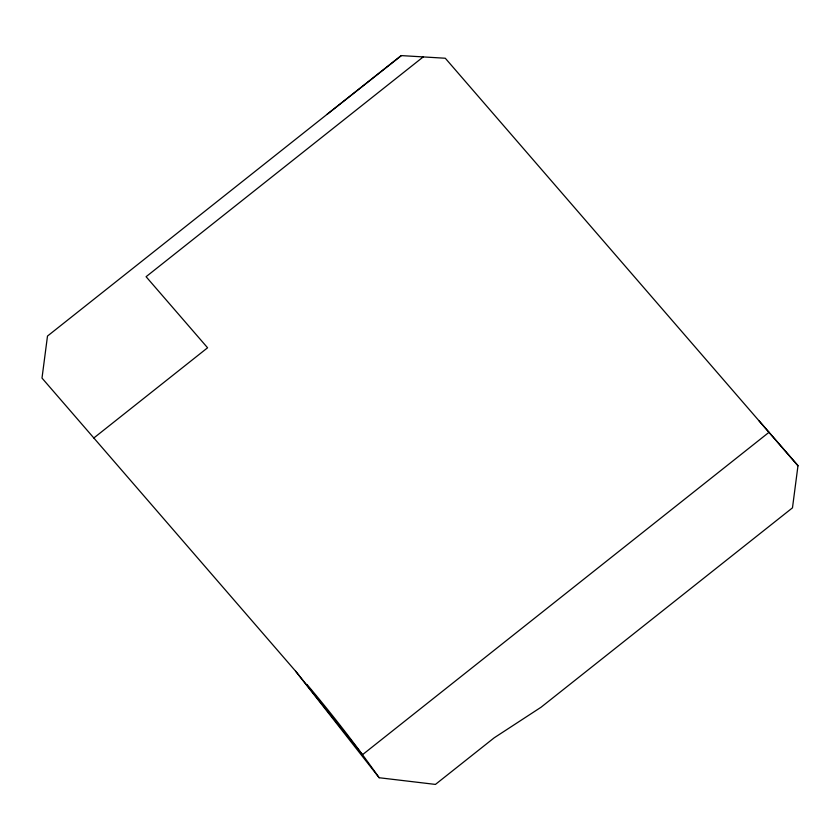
<?xml version="1.0" encoding="UTF-8"?>
<svg xmlns="http://www.w3.org/2000/svg" width="840" height="840" viewBox="0 0 840 840"><rect width="100%" height="100%" fill="white"/><g stroke="black" fill="none" stroke-linecap="round" stroke-linejoin="round"><path stroke-width="1.26" d="M423.224 56.921L146.087 276.707L207.585 347.781L93.828 437.987M768.978 432.327L362.492 754.708L295.659 671.234L42 378.084L47.492 336.063L401.153 55.587L445.294 58.244L797.969 465.822M326.991 114.398L401.415 55.608M295.659 671.234L379.155 777.735L435.435 784.413L494.204 737.803L541.013 707.27L792.477 507.843L798 465.57L759.087 420.893M306.957 684.453A1624.487 1496.46 -23.9 0 1 379.155 777.735"/></g></svg>
